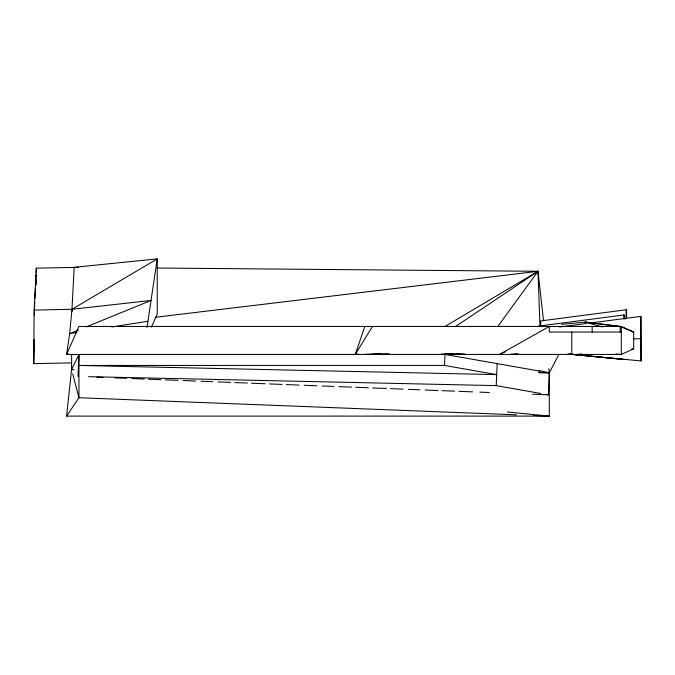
<?xml version="1.0" encoding="UTF-8"?>
<svg xmlns="http://www.w3.org/2000/svg" width="675" height="675" viewBox="0 0 675 675"><rect width="100%" height="100%" fill="white"/><g stroke="black" fill="none" stroke-linecap="round" stroke-linejoin="round"><path stroke-width="1.01" d="M78.376 267.351L36.298 268.144L34.121 310.112L33.75 363.606L71.609 362.905M34.087 339.348L34.003 350.924L34.087 347.777M34.248 315.132L34.771 301.531M548.859 368.634L549.323 372.819L549.323 416.104L66.58 416.104L71.567 369.546L71.668 354.493M623.886 319.022L623.919 314.963M626.062 318.912L626.138 309.783M590.051 323.03L641.056 316.373L641.056 360.948L640.676 316.423M540.7 326.16L540.776 320.929L626.518 309.732L626.586 317.832M35.767 284.858L35.902 279.61L35.632 284.833M33.75 363.606L34.087 350.907M35.842 285.095L36.121 274.548M36.172 272.557L36.29 268.253M77.996 376.439L78.958 354.434L71.567 369.546L73.659 369.748M82.688 365.529L496.69 374.625L444.53 365.437L445.002 354.434L453.381 354.038L445.002 354.434L540.076 371.191M540.726 393.474L496.209 385.627L497.163 363.631M532.558 394.2L548.37 394.816L549.323 372.819L558.849 354.375M34.931 298.401L35.421 289.001M147.015 327.476L157.224 258.896L74.157 267.308L71.98 309.277L69.668 333.652L66.58 354.434L621.304 354.434L633.682 348.84L633.682 332.049L621.304 326.447L78.958 326.447L66.58 354.434L68.639 354.113M358.4 354.046L355.269 354.434L364.795 326.447M151.453 327.105L157.224 314.044L157.224 258.896L71.98 309.277L34.121 310.112M355.269 354.434L372.473 326.447M66.58 416.104L67.028 415.446M67.593 414.602L78.958 397.727L78.958 354.434M497.812 326.447L538 271.299L157.435 268.026M455.65 326.447L538 271.299L543.485 320.49M445.002 326.447L538 271.299L539.966 326.447M505.28 351.726L499.618 354.434L549.29 326.447L549.29 332.049L621.304 332.049M78.393 330.1L69.668 333.652L76.883 332.513M86.138 326.936L151.04 300.459L71.98 309.277L72.301 311.335M111.898 326.962L147.943 321.241M538.557 326.109L624.299 314.913L624.333 318.963M559.482 327.021L586.55 323.494M624.299 359.488L567.709 354.038M155.292 317.284L538 271.299M577.513 354.434L581.681 353.995M561.558 324.38L585.217 322.118L620.207 326.447L633.682 332.049L631.623 331.627M517.472 354.038L510.123 354.434L518.51 354.046M462.991 354.054L455.65 354.434L465.109 354.021M445.002 354.434L454.469 354.054M440.497 354.434L450.959 354.029M452.258 354.038L440.733 354.434L453.33 354.021M380.59 354.029L364.795 354.434L381.594 354.038M388.268 354.046L372.473 354.434L389.332 354.029M633.116 338.858L640.491 338.732M619.996 326.447L585.217 322.118L600.446 326.447L606.69 326.447M631.665 348.84L633.682 348.84M78.477 365.437L444.53 365.437M71.567 369.546L73.676 369.562M538.777 372.743L549.323 372.819L539.038 370.533M88.535 376.667L496.209 385.627M538.802 372.406L549.323 372.819M96.938 377.173L103.25 377.426M114.818 377.873L126.394 378.329M131.65 378.532L144.281 379.029M148.483 379.19L161.114 379.688M165.324 379.848L177.947 380.346M183.203 380.548L195.834 381.038M201.091 381.248L212.667 381.696M217.924 381.907L230.546 382.396M234.757 382.565L247.379 383.054M251.589 383.223L265.267 383.754M269.477 383.923L282.099 384.413M286.31 384.581L298.932 385.071M304.197 385.273L316.82 385.771M322.085 385.973L333.652 386.429M338.918 386.632L351.54 387.129M355.75 387.29L368.373 387.788M372.583 387.948L386.26 388.479M390.462 388.648L403.093 389.137M408.35 389.348L419.926 389.796M425.183 390.007L437.813 390.496M442.015 390.665L454.646 391.154M458.848 391.323L472.525 391.854M479.891 392.141L489.358 392.512M516.569 414.821L78.958 397.727L72.689 373.832M533.343 415.479L549.323 416.104L507.414 412.02M616.03 354.038L620.207 354.434M569.894 354.063L641.056 360.948M569.126 354.088L623.261 359.387M546.556 394.495L548.37 394.816M585.217 322.118L589.342 322.962M600.446 326.447L602.421 327.004M621.304 326.447L621.304 354.434M620.207 326.447L620.207 332.049M592.161 326.447L592.161 332.049M571.792 332.049L571.792 354.434M459.937 354.046L448.411 354.434L459.937 354.046"/></g></svg>
